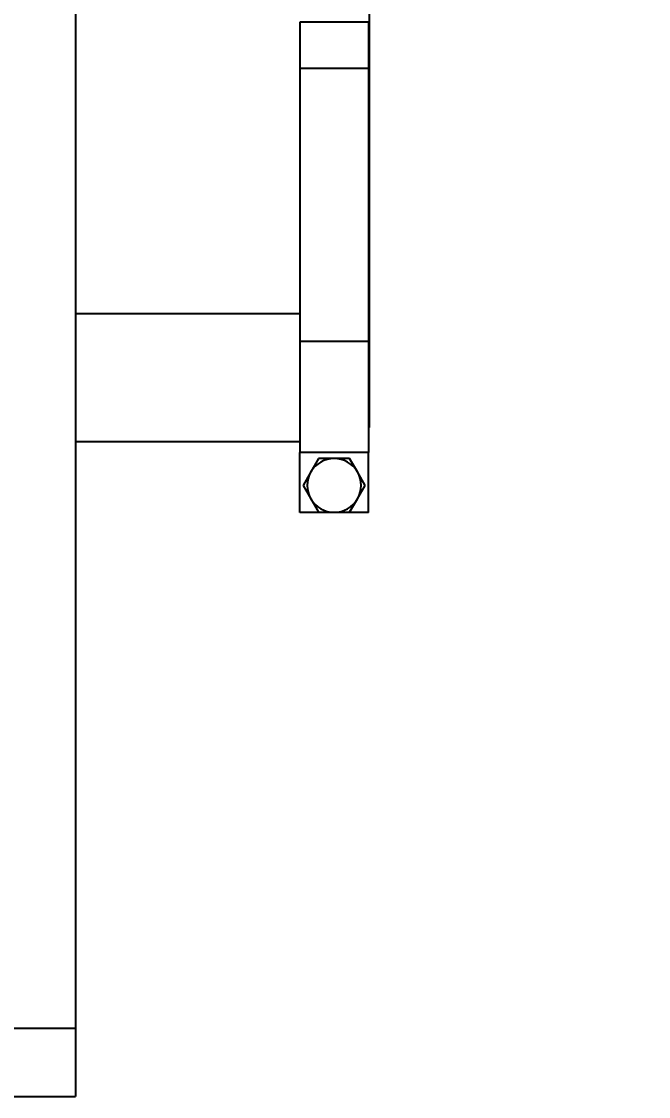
# Model space of a CAD drawing. Header units: millimetres. Extents: x 2749 to 2906, y 1537 to 1648.
# Drawn here: x 2804.71 to 2823.04, y 1599.55 to 1630.96 of the extents above; entities that cross this region are included whole.
import ezdxf

# ---------------------------------------------------------------- set-up
doc = ezdxf.new("R2010")
doc.units = ezdxf.units.MM
doc.layers.add('标注层', color=4, linetype='Continuous', lineweight=25)
doc.styles.get("Standard").update_dxf_attribs({"font": 'arial.ttf'})
doc.dimstyles.new('ISO-25', dxfattribs={"dimtxt": 2.5, "dimasz": 2.5, "dimexe": 1.25, "dimexo": 0.625, "dimtad": 1, "dimtxsty": 'Standard', "dimcen": 2.5, "dimadec": 0, "dimazin": 0, "dimtfac": 1, "dimtmove": 0, "dimatfit": 3, "dimfxl": 0, "dimarcsym": 0})

# ---------------------------------------------------------------- blocks, each defined once
blk = doc.blocks.new('*D17')
at = {"layer": 'Defpoints', "color": 0, "transparency": 16777216}
for p in [(2814.882, 1635.983), (2804.293, 1632.554), (2814.882, 1619.098)]:
    blk.add_point(p, dxfattribs=at)
at = {"layer": '标注层', "color": 0, "lineweight": -2, "transparency": 16777216}
for p, q in [((2804.293, 1632.554), (2804.293, 1637.983)), ((2814.882, 1619.098), (2814.882, 1637.983)), ((2800.213, 1635.983), (2796.133, 1635.983)), ((2804.293, 1635.983), (2814.882, 1635.983)), ((2818.962, 1635.983), (2823.042, 1635.983))]:
    blk.add_line(p, q, dxfattribs=at)
at = {"layer": '标注层', "color": 0, "transparency": 16777216}
for points in [[(2800.213, 1636.663), (2800.213, 1635.303), (2804.293, 1635.983)], [(2818.962, 1636.663), (2818.962, 1635.303), (2814.882, 1635.983)]]:
    blk.add_solid(points, dxfattribs=at)
at = {"layer": '标注层', "color": 0, "transparency": 16777216, "insert": (2809.587, 1639.287), "char_height": 3.5, "attachment_point": 5}
blk.add_mtext('75', dxfattribs=at)

msp = doc.modelspace()

# ---------------------------------------------------------------- linework, layer by layer
at = {"color": 7, "linetype": 'Continuous', "lineweight": 25}
for p, q in [((2806.2933, 1632.5543), (2806.2933, 1620.5543)), ((2814.8521, 1630.9418), (2812.8521, 1630.9418)), ((2812.8521, 1630.9418), (2812.8521, 1629.5918)), ((2814.8521, 1630.9418), (2814.8521, 1629.5918)), ((2814.8521, 1629.5918), (2812.8521, 1629.5918)), ((2812.8521, 1629.5918), (2812.8521, 1621.6144)), ((2814.8521, 1629.5918), (2814.8521, 1621.6144)), ((2812.8521, 1622.422), (2806.2933, 1622.422)), ((2814.8815, 1622.0102), (2814.8521, 1622.0102)), ((2814.8815, 1619.0984), (2814.8815, 1622.0102)), ((2814.8521, 1621.6144), (2812.8521, 1621.6144)), ((2812.8521, 1621.6144), (2812.8521, 1618.3723)), ((2814.8521, 1621.6144), (2814.8521, 1618.3723)), ((2806.2933, 1620.5543), (2806.2933, 1601.5543)), ((2814.8521, 1619.0984), (2814.8815, 1619.0984)), ((2806.2933, 1618.6867), (2812.8521, 1618.6867)), ((2814.8521, 1618.3723), (2812.8521, 1618.3723)), ((2812.8521, 1616.6124), (2812.8521, 1618.3723)), ((2813.398, 1618.1952), (2813.171, 1617.802)), ((2814.5332, 1617.802), (2814.3062, 1618.1952)), ((2814.8521, 1616.6124), (2814.8521, 1618.3723)), ((2813.171, 1617.802), (2812.9439, 1617.4087)), ((2814.7603, 1617.4087), (2814.5332, 1617.802)), ((2812.9439, 1617.4087), (2813.171, 1617.0155)), ((2814.5332, 1617.0155), (2814.7603, 1617.4087)), ((2813.171, 1617.0155), (2813.398, 1616.6222)), ((2814.3062, 1616.6222), (2814.5332, 1617.0155)), ((2814.8521, 1616.6124), (2812.8521, 1616.6124)), ((2781.7933, 1601.5543), (2806.2933, 1601.5543)), ((2806.2933, 1601.5543), (2806.2933, 1599.5543)), ((2781.7933, 1599.5543), (2806.2933, 1599.5543))]:
    msp.add_line(p, q, dxfattribs=at)
for start, end in [(90, 150), (30, 90), (150, 210), (330, 30), (210, 270), (270, 330)]:
    msp.add_arc((2813.8521, 1617.4087), 0.7865, start, end, dxfattribs=at)
for points, knots in [([(2813.8521, 1618.1952), (2813.704, 1618.1952), (2813.5517, 1618.1952), (2813.4021, 1618.1952), (2813.398, 1618.1952)], [0, 0, 0, 0, 0.9730048, 1, 1, 1, 1]), ([(2814.3062, 1618.1952), (2814.2682, 1618.1952), (2814.1182, 1618.1952), (2813.9659, 1618.1952), (2813.8521, 1618.1952)], [0, 0, 0, 0, 0.2530667, 1, 1, 1, 1]), ([(2813.398, 1616.6222), (2813.4021, 1616.6222), (2813.5517, 1616.6222), (2813.704, 1616.6222), (2813.8521, 1616.6222)], [0, 0, 0, 0, 0.0269952, 1, 1, 1, 1]), ([(2813.8521, 1616.6222), (2813.9659, 1616.6222), (2814.1182, 1616.6222), (2814.2682, 1616.6222), (2814.3062, 1616.6222)], [0, 0, 0, 0, 0.7469333, 1, 1, 1, 1])]:
    msp.add_open_spline(points, degree=3, knots=knots, dxfattribs=at)

# ---------------------------------------------------------------- dimensions: what is measured, and where the dimension line sits
at = {"layer": '标注层'}
dim = msp.add_linear_dim(base=(2814.8815, 1635.9828), p1=(2804.2933, 1632.5543), p2=(2814.8815, 1619.0984), text='75', dimstyle='ISO-25', override={"dimtxt": 3.5, "dimasz": 4.08, "dimexe": 2, "dimexo": 0, "dimgap": 1.524, "dimtih": 1, "dimtoh": 1, "dimlfac": 10, "dimzin": 0, "dimadec": 2, "dimtzin": 0}, dxfattribs=at)
dim.commit()
dim.dimension.update_dxf_attribs({"geometry": '*D17', "text_midpoint": (2809.5874, 1635.9828), "dimtype": 160})

doc.saveas('drawing.dxf')
